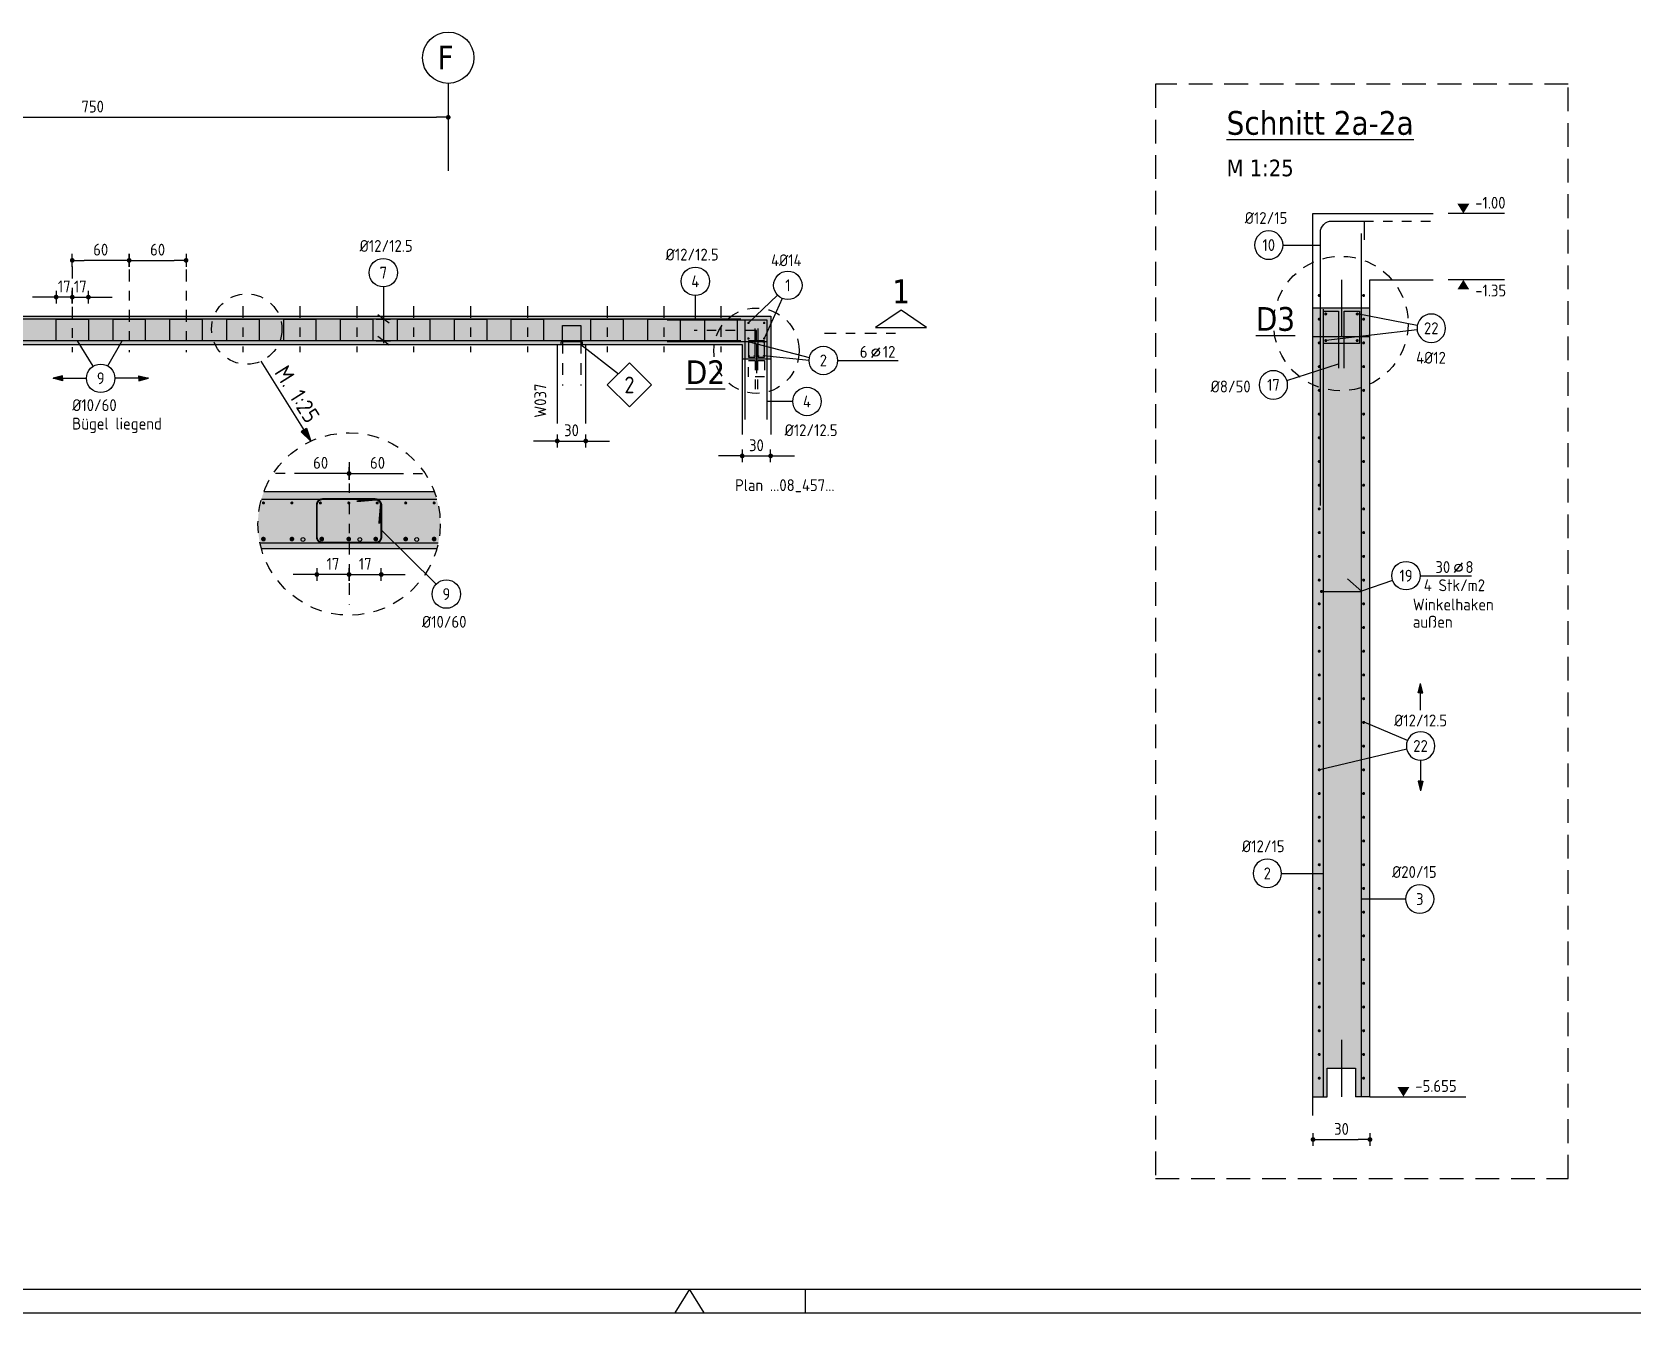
# Model space of a CAD drawing. Extents: x 112 to 428, y 0 to 92.
# Drawn here: x 134.78 to 151.65, y 0 to 13.5 of the extents above; entities that cross this region are included whole.
import ezdxf
from ezdxf.enums import TextEntityAlignment as Align

# ---------------------------------------------------------------- set-up
doc = ezdxf.new("R2010")
doc.units = 0
doc.header["$LTSCALE"] = 0.5
for name, pattern in [('AUSGEZOGEN', [1000.01, 1000, 0.01]), ('DASHDOT2', [0.5, 0.25, -0.125, 0, -0.125]), ('DIVIDE2', [0.625, 0.25, -0.125, 0, -0.125, 0, -0.125]), ('DOT', [0.175, 0.05, -0.125]), ('HIDDEN', [0.375, 0.25, -0.125]), ('HIDDEN2', [0.187, 0.125, -0.062]), ('STRICHLINIE', [0.75, 0.5, -0.25]), ('STRICHPUNKT', [1, 0.5, -0.25, 0, -0.25]), ('STRICHPUNKT2', [0.55, 0.25, -0.125, 0.05, -0.125]), ('VERDECKT', [0.375, 0.25, -0.125])]:
    doc.linetypes.add(name, pattern=pattern)
for name, color, linetype in [('ACHSEN', 150, 'Continuous'), ('AFB', 7, 'Continuous'), ('AFU', 7, 'Continuous'), ('BETON', 7, 'Continuous'), ('DETAIL', 7, 'Continuous'), ('grau_hell', 7, 'Continuous'), ('grau_mittel', 7, 'Continuous'), ('HBT', 7, 'Continuous'), ('HILFE', 7, 'Continuous'), ('koten', 7, 'Continuous'), ('MASSE', 7, 'Continuous'), ('RAHMEN', 7, 'Continuous'), ('RND', 7, 'Continuous'), ('SCHNITTE', 6, 'STRICHPUNKT'), ('SFP_Achsen', 7, 'Continuous'), ('TEXT', 7, 'Continuous')]:
    doc.layers.add(name, color=color, linetype=linetype)
doc.layers.add('NOPLOT', color=7, linetype='Continuous', plot=False)
doc.styles.add('helv', font='tahoma.ttf')
doc.styles.add('txt', font='isocp.shx')
doc.linetypes.add('AFU_50K', pattern='A,0.15,["/",Standard,S=0.2,R=0,X=-0.01,Y=-0.1],0.07,["/",Standard,S=0.2,R=0,X=-0.01,Y=-0.1],0.15', length=0.37)
doc.linetypes.add('AFU_50L', pattern='A,0.75,["/",Standard,S=0.2,R=0,X=-0.01,Y=-0.1],0.07,["/",Standard,S=0.2,R=0,X=-0.01,Y=-0.1],0.75', length=1.57)
doc.linetypes.add('AFU_50M', pattern='A,0.45,["/",Standard,S=0.2,R=0,X=-0.01,Y=-0.1],0.07,["/",Standard,S=0.2,R=0,X=-0.01,Y=-0.1],0.45', length=0.97)
doc.dimstyles.new('DOT_I', dxfattribs={"dimscale": 0.5, "dimtxt": 0.25, "dimasz": 0.25, "dimexe": 0.1, "dimexo": 0.3, "dimgap": 0.1, "dimtad": 1, "dimdec": 3, "dimzin": 3, "dimtxsty": 'txt', "dimblk": 'DOT', "dimblk1": 'DOT', "dimblk2": 'DOT', "dimsah": 1, "dimcen": 0.1, "dimse1": 1, "dimse2": 1, "dimazin": 0, "dimtfac": 1, "dimtdec": 4, "dimtix": 1, "dimtmove": 2, "dimatfit": 3, "dimfxl": 0, "dimtvp": 1, "dimtolj": 1, "dimtzin": 0, "dimarcsym": 0})

# ---------------------------------------------------------------- blocks, each defined once
blk = doc.blocks.new('DOT')
at = {"layer": 'MASSE', "color": 7, "linetype": 'Continuous'}
for p, q in [((0, 0), (-1, 0)), ((0, 0.54), (0, -0.54))]:
    blk.add_line(p, q, dxfattribs=at)
at = {"layer": 'MASSE', "color": 7, "linetype": 'Continuous', "const_width": 0.2}
blk.add_lwpolyline([(-0.1, 0, 1), (0.1, 0, 1)], format="xyb", close=True, dxfattribs=at)
blk = doc.blocks.new('*D11')
at = {"layer": 'DEFPOINTS', "color": 0, "linetype": 'AUSGEZOGEN', "transparency": 16777216}
for p in [(131.667, 12.603), (139.167, 12.603), (139.167, 12.603)]:
    blk.add_point(p, dxfattribs=at)
at = {"layer": 'MASSE', "color": 0, "linetype": 'AUSGEZOGEN', "lineweight": -2, "transparency": 16777216}
blk.add_line((131.792, 12.603), (139.042, 12.603), dxfattribs=at)
at = {"layer": 'MASSE', "color": 0, "linetype": 'AUSGEZOGEN', "lineweight": -2, "transparency": 16777216, "xscale": 0.125, "yscale": 0.125, "zscale": 0.125, "rotation": 180}
blk.add_blockref('DOT', (131.667, 12.603), dxfattribs=at)
at = {"layer": 'MASSE', "color": 0, "linetype": 'AUSGEZOGEN', "lineweight": -2, "transparency": 16777216, "xscale": 0.125, "yscale": 0.125, "zscale": 0.125}
blk.add_blockref('DOT', (139.167, 12.603), dxfattribs=at)
at = {"layer": 'MASSE', "color": 0, "linetype": 'AUSGEZOGEN', "transparency": 16777216, "insert": (135.417, 12.716), "char_height": 0.125, "attachment_point": 5, "style": 'txt'}
blk.add_mtext('\\A1;750', dxfattribs=at)
blk = doc.blocks.new('SCHN-1')
at = {"layer": 'SCHNITTE', "color": 5, "linetype": 'Continuous'}
blk.add_lwpolyline([(0.54, 0.125), (0, 0.485), (-0.54, 0.125)], close=True, dxfattribs=at)
at = {"layer": 'SCHNITTE', "color": 6, "linetype": 'Continuous', "style": 'helv'}
blk.add_attdef('SCHN-1', text='', height=0.5, dxfattribs=at).set_placement((0, 0.635), align=Align.CENTER)
blk = doc.blocks.new('*D42')
at = {"layer": 'DEFPOINTS', "color": 0, "linetype": 'AUSGEZOGEN', "transparency": 16777216}
for p in [(140.317, 9.191), (140.617, 9.191), (140.617, 9.191)]:
    blk.add_point(p, dxfattribs=at)
at = {"layer": 'MASSE', "color": 0, "linetype": 'AUSGEZOGEN', "lineweight": -2, "transparency": 16777216}
for p, q in [((140.192, 9.191), (140.067, 9.191)), ((140.317, 9.191), (140.617, 9.191)), ((140.742, 9.191), (140.867, 9.191))]:
    blk.add_line(p, q, dxfattribs=at)
at = {"layer": 'MASSE', "color": 0, "linetype": 'AUSGEZOGEN', "lineweight": -2, "transparency": 16777216, "xscale": 0.125, "yscale": 0.125, "zscale": 0.125}
blk.add_blockref('DOT', (140.317, 9.191), dxfattribs=at)
at = {"layer": 'MASSE', "color": 0, "linetype": 'AUSGEZOGEN', "lineweight": -2, "transparency": 16777216, "xscale": 0.125, "yscale": 0.125, "zscale": 0.125, "rotation": 180}
blk.add_blockref('DOT', (140.617, 9.191), dxfattribs=at)
at = {"layer": 'MASSE', "color": 0, "linetype": 'AUSGEZOGEN', "transparency": 16777216, "insert": (140.467, 9.304), "char_height": 0.125, "attachment_point": 5, "style": 'txt'}
blk.add_mtext('\\A1;30', dxfattribs=at)
blk = doc.blocks.new('*D43')
at = {"layer": 'DEFPOINTS', "color": 0, "linetype": 'AUSGEZOGEN', "transparency": 16777216}
for p in [(142.267, 9.034), (142.567, 9.034), (142.567, 9.034)]:
    blk.add_point(p, dxfattribs=at)
at = {"layer": 'MASSE', "color": 0, "linetype": 'AUSGEZOGEN', "lineweight": -2, "transparency": 16777216}
for p, q in [((142.142, 9.034), (142.017, 9.034)), ((142.267, 9.034), (142.567, 9.034)), ((142.692, 9.034), (142.817, 9.034))]:
    blk.add_line(p, q, dxfattribs=at)
at = {"layer": 'MASSE', "color": 0, "linetype": 'AUSGEZOGEN', "lineweight": -2, "transparency": 16777216, "xscale": 0.125, "yscale": 0.125, "zscale": 0.125}
blk.add_blockref('DOT', (142.267, 9.034), dxfattribs=at)
at = {"layer": 'MASSE', "color": 0, "linetype": 'AUSGEZOGEN', "lineweight": -2, "transparency": 16777216, "xscale": 0.125, "yscale": 0.125, "zscale": 0.125, "rotation": 180}
blk.add_blockref('DOT', (142.567, 9.034), dxfattribs=at)
at = {"layer": 'MASSE', "color": 0, "linetype": 'AUSGEZOGEN', "transparency": 16777216, "insert": (142.417, 9.146), "char_height": 0.125, "attachment_point": 5, "style": 'txt'}
blk.add_mtext('\\A1;30', dxfattribs=at)
blk = doc.blocks.new('*D47')
at = {"layer": 'DEFPOINTS', "color": 0, "linetype": 'AUSGEZOGEN', "transparency": 16777216}
for p in [(137.781, 7.784), (137.781, 7.784), (138.121, 7.784)]:
    blk.add_point(p, dxfattribs=at)
at = {"layer": 'MASSE', "color": 0, "linetype": 'AUSGEZOGEN', "lineweight": -2, "transparency": 16777216}
for p, q in [((137.656, 7.784), (137.531, 7.784)), ((138.121, 7.784), (137.781, 7.784)), ((138.246, 7.784), (138.371, 7.784))]:
    blk.add_line(p, q, dxfattribs=at)
at = {"layer": 'MASSE', "color": 0, "linetype": 'AUSGEZOGEN', "lineweight": -2, "transparency": 16777216, "xscale": 0.125, "yscale": 0.125, "zscale": 0.125}
blk.add_blockref('DOT', (137.781, 7.784), dxfattribs=at)
at = {"layer": 'MASSE', "color": 0, "linetype": 'AUSGEZOGEN', "lineweight": -2, "transparency": 16777216, "xscale": 0.125, "yscale": 0.125, "zscale": 0.125, "rotation": 180}
blk.add_blockref('DOT', (138.121, 7.784), dxfattribs=at)
at = {"layer": 'MASSE', "color": 0, "linetype": 'AUSGEZOGEN', "transparency": 16777216, "insert": (137.951, 7.896), "char_height": 0.125, "attachment_point": 5, "style": 'txt'}
blk.add_mtext('\\A1;17', dxfattribs=at)
blk = doc.blocks.new('*D48')
at = {"layer": 'DEFPOINTS', "color": 0, "linetype": 'AUSGEZOGEN', "transparency": 16777216}
for p in [(138.121, 7.784), (138.461, 7.784), (138.461, 7.784)]:
    blk.add_point(p, dxfattribs=at)
at = {"layer": 'MASSE', "color": 0, "linetype": 'AUSGEZOGEN', "lineweight": -2, "transparency": 16777216}
for p, q in [((137.996, 7.784), (137.871, 7.784)), ((138.121, 7.784), (138.461, 7.784)), ((138.586, 7.784), (138.711, 7.784))]:
    blk.add_line(p, q, dxfattribs=at)
at = {"layer": 'MASSE', "color": 0, "linetype": 'AUSGEZOGEN', "lineweight": -2, "transparency": 16777216, "xscale": 0.125, "yscale": 0.125, "zscale": 0.125}
blk.add_blockref('DOT', (138.121, 7.784), dxfattribs=at)
at = {"layer": 'MASSE', "color": 0, "linetype": 'AUSGEZOGEN', "lineweight": -2, "transparency": 16777216, "xscale": 0.125, "yscale": 0.125, "zscale": 0.125, "rotation": 180}
blk.add_blockref('DOT', (138.461, 7.784), dxfattribs=at)
at = {"layer": 'MASSE', "color": 0, "linetype": 'AUSGEZOGEN', "transparency": 16777216, "insert": (138.291, 7.896), "char_height": 0.125, "attachment_point": 5, "style": 'txt'}
blk.add_mtext('\\A1;17', dxfattribs=at)
blk = doc.blocks.new('RND_HIN')
at = {"layer": 'RND', "color": 7, "linetype": 'Continuous'}
blk.add_circle((0, 0), 0.3, dxfattribs=at)
at = {"layer": 'RND', "color": 7, "linetype": 'Continuous', "style": 'txt'}
blk.add_attdef('POSI', text='', height=0.25, dxfattribs=at).set_placement((0, 0), align=Align.MIDDLE)
blk = doc.blocks.new('Pfeillinie')
at = {"layer": 'TEXT', "linetype": 'Continuous'}
blk.add_hatch(color=7, dxfattribs=at).paths.add_polyline_path([(0, 0), (-0.8, 0.2), (-0.8, 0), (-0.8, -0.2)])
at = {"layer": 'TEXT', "color": 7, "linetype": 'Continuous'}
for p, q in [((-0.8, 0), (-0.8, 0.2)), ((-0.8, 0.2), (0, 0)), ((-0.8, 0), (-0.8, -0.2)), ((-0.8, -0.2), (0, 0))]:
    blk.add_line(p, q, dxfattribs=at)
blk = doc.blocks.new('*D54')
at = {"layer": 'DEFPOINTS', "color": 0, "linetype": 'AUSGEZOGEN', "transparency": 16777216}
for p in [(135.202, 11.095), (135.202, 11.095), (135.802, 11.095)]:
    blk.add_point(p, dxfattribs=at)
at = {"layer": 'MASSE', "color": 0, "linetype": 'AUSGEZOGEN', "lineweight": -2, "transparency": 16777216}
blk.add_line((135.677, 11.095), (135.327, 11.095), dxfattribs=at)
at = {"layer": 'MASSE', "color": 0, "linetype": 'AUSGEZOGEN', "lineweight": -2, "transparency": 16777216, "xscale": 0.125, "yscale": 0.125, "zscale": 0.125, "rotation": 180}
blk.add_blockref('DOT', (135.202, 11.095), dxfattribs=at)
at = {"layer": 'MASSE', "color": 0, "linetype": 'AUSGEZOGEN', "lineweight": -2, "transparency": 16777216, "xscale": 0.125, "yscale": 0.125, "zscale": 0.125}
blk.add_blockref('DOT', (135.802, 11.095), dxfattribs=at)
at = {"layer": 'MASSE', "color": 0, "linetype": 'AUSGEZOGEN', "transparency": 16777216, "insert": (135.502, 11.208), "char_height": 0.125, "attachment_point": 5, "style": 'txt'}
blk.add_mtext('\\A1;60', dxfattribs=at)
blk = doc.blocks.new('*D55')
at = {"layer": 'DEFPOINTS', "color": 0, "linetype": 'AUSGEZOGEN', "transparency": 16777216}
for p in [(135.802, 11.095), (136.402, 11.095), (136.402, 11.095)]:
    blk.add_point(p, dxfattribs=at)
at = {"layer": 'MASSE', "color": 0, "linetype": 'AUSGEZOGEN', "lineweight": -2, "transparency": 16777216}
blk.add_line((135.927, 11.095), (136.277, 11.095), dxfattribs=at)
at = {"layer": 'MASSE', "color": 0, "linetype": 'AUSGEZOGEN', "lineweight": -2, "transparency": 16777216, "xscale": 0.125, "yscale": 0.125, "zscale": 0.125, "rotation": 180}
blk.add_blockref('DOT', (135.802, 11.095), dxfattribs=at)
at = {"layer": 'MASSE', "color": 0, "linetype": 'AUSGEZOGEN', "lineweight": -2, "transparency": 16777216, "xscale": 0.125, "yscale": 0.125, "zscale": 0.125}
blk.add_blockref('DOT', (136.402, 11.095), dxfattribs=at)
at = {"layer": 'MASSE', "color": 0, "linetype": 'AUSGEZOGEN', "transparency": 16777216, "insert": (136.102, 11.208), "char_height": 0.125, "attachment_point": 5, "style": 'txt'}
blk.add_mtext('\\A1;60', dxfattribs=at)
blk = doc.blocks.new('*D56')
at = {"layer": 'DEFPOINTS', "color": 0, "linetype": 'AUSGEZOGEN', "transparency": 16777216}
for p in [(135.032, 10.708), (135.032, 10.708), (135.202, 10.708)]:
    blk.add_point(p, dxfattribs=at)
at = {"layer": 'MASSE', "color": 0, "linetype": 'AUSGEZOGEN', "lineweight": -2, "transparency": 16777216}
for p, q in [((134.907, 10.708), (134.782, 10.708)), ((135.202, 10.708), (135.032, 10.708)), ((135.327, 10.708), (135.452, 10.708))]:
    blk.add_line(p, q, dxfattribs=at)
at = {"layer": 'MASSE', "color": 0, "linetype": 'AUSGEZOGEN', "lineweight": -2, "transparency": 16777216, "xscale": 0.125, "yscale": 0.125, "zscale": 0.125}
blk.add_blockref('DOT', (135.032, 10.708), dxfattribs=at)
at = {"layer": 'MASSE', "color": 0, "linetype": 'AUSGEZOGEN', "lineweight": -2, "transparency": 16777216, "xscale": 0.125, "yscale": 0.125, "zscale": 0.125, "rotation": 180}
blk.add_blockref('DOT', (135.202, 10.708), dxfattribs=at)
at = {"layer": 'MASSE', "color": 0, "linetype": 'AUSGEZOGEN', "transparency": 16777216, "insert": (135.117, 10.82), "char_height": 0.125, "attachment_point": 5, "style": 'txt'}
blk.add_mtext('\\A1;17', dxfattribs=at)
blk = doc.blocks.new('*D57')
at = {"layer": 'DEFPOINTS', "color": 0, "linetype": 'AUSGEZOGEN', "transparency": 16777216}
for p in [(135.202, 10.708), (135.372, 10.708), (135.372, 10.708)]:
    blk.add_point(p, dxfattribs=at)
at = {"layer": 'MASSE', "color": 0, "linetype": 'AUSGEZOGEN', "lineweight": -2, "transparency": 16777216}
for p, q in [((135.077, 10.708), (134.952, 10.708)), ((135.202, 10.708), (135.372, 10.708)), ((135.497, 10.708), (135.622, 10.708))]:
    blk.add_line(p, q, dxfattribs=at)
at = {"layer": 'MASSE', "color": 0, "linetype": 'AUSGEZOGEN', "lineweight": -2, "transparency": 16777216, "xscale": 0.125, "yscale": 0.125, "zscale": 0.125}
blk.add_blockref('DOT', (135.202, 10.708), dxfattribs=at)
at = {"layer": 'MASSE', "color": 0, "linetype": 'AUSGEZOGEN', "lineweight": -2, "transparency": 16777216, "xscale": 0.125, "yscale": 0.125, "zscale": 0.125, "rotation": 180}
blk.add_blockref('DOT', (135.372, 10.708), dxfattribs=at)
at = {"layer": 'MASSE', "color": 0, "linetype": 'AUSGEZOGEN', "transparency": 16777216, "insert": (135.287, 10.82), "char_height": 0.125, "attachment_point": 5, "style": 'txt'}
blk.add_mtext('\\A1;17', dxfattribs=at)
blk = doc.blocks.new('lei_gre')
at = {"layer": 'RND', "color": 7, "linetype": 'Continuous'}
for p, q in [((-0.09, -0.12), (0.09, 0.12)), ((0, 0.15), (0, -0.15))]:
    blk.add_line(p, q, dxfattribs=at)
blk = doc.blocks.new('RND_LEI')
at = {"layer": 'RND', "color": 7, "linetype": 'Continuous'}
blk.add_line((1.022, 0.066), (1.19, 0.27), dxfattribs=at)
for centre, radius in [((0, 0), 0.3), ((1.106, 0.168), 0.075)]:
    blk.add_circle(centre, radius, dxfattribs=at)
at = {"layer": 'RND', "color": 7, "linetype": 'Continuous', "style": 'txt'}
blk.add_attdef('POSL', text='', height=0.25, dxfattribs=at).set_placement((0, 0), align=Align.MIDDLE)
blk.add_attdef('ANZ', text='', height=0.25, dxfattribs=at).set_placement((0.931, 0.057), align=Align.RIGHT)
for tag, p in [('DUM', (1.253, 0.057)), ('ABSTD', (1.674, 0.057)), ('POSTXT', (0.374, -0.327))]:
    blk.add_attdef(tag, p, '', height=0.25, dxfattribs=at)
blk = doc.blocks.new('OKRD_U')
at = {"color": 0, "linetype": 'ByBlock'}
blk.add_solid([(-0.125, -0.202), (0.125, -0.202), (0, 0)], dxfattribs=at)
at = {"color": 0, "linetype": 'ByBlock', "style": 'txt'}
blk.add_attdef('OKRD', (0.25, -0.35), '', height=0.25, dxfattribs=at)
blk = doc.blocks.new('OKRD_O')
at = {"color": 0, "linetype": 'ByBlock'}
blk.add_solid([(-0.125, 0.202), (0.125, 0.202), (0, 0)], dxfattribs=at)
at = {"color": 0, "linetype": 'ByBlock', "style": 'txt'}
blk.add_attdef('OKRD', (0.25, 0.1), '', height=0.25, dxfattribs=at)
blk = doc.blocks.new('*D66')
at = {"layer": 'DEFPOINTS', "color": 0, "linetype": 'AUSGEZOGEN', "transparency": 16777216}
for p in [(148.287, 1.828), (148.887, 1.828), (148.887, 1.828)]:
    blk.add_point(p, dxfattribs=at)
at = {"layer": 'MASSE', "color": 0, "linetype": 'AUSGEZOGEN', "lineweight": -2, "transparency": 16777216}
blk.add_line((148.412, 1.828), (148.762, 1.828), dxfattribs=at)
at = {"layer": 'MASSE', "color": 0, "linetype": 'AUSGEZOGEN', "lineweight": -2, "transparency": 16777216, "xscale": 0.125, "yscale": 0.125, "zscale": 0.125, "rotation": 180}
blk.add_blockref('DOT', (148.287, 1.828), dxfattribs=at)
at = {"layer": 'MASSE', "color": 0, "linetype": 'AUSGEZOGEN', "lineweight": -2, "transparency": 16777216, "xscale": 0.125, "yscale": 0.125, "zscale": 0.125}
blk.add_blockref('DOT', (148.887, 1.828), dxfattribs=at)
at = {"layer": 'MASSE', "color": 0, "linetype": 'AUSGEZOGEN', "transparency": 16777216, "insert": (148.587, 1.94), "char_height": 0.125, "attachment_point": 5, "style": 'txt'}
blk.add_mtext('\\A1;30', dxfattribs=at)
blk = doc.blocks.new('A1-35-0')
at = {"layer": 'RAHMEN', "color": 5}
blk.add_line((2, 0.5), (118.4, 0.5), dxfattribs=at)
at = {"layer": 'RAHMEN', "color": 7, "linetype": 'Continuous'}
for p, q in [((59.45, 0.5), (59.14, 0)), ((59.76, 0), (59.45, 0.5))]:
    blk.add_line(p, q, dxfattribs=at)
at = {"layer": 'RAHMEN', "color": 7}
blk.add_line((61.9, 0), (61.9, 0.5), dxfattribs=at)
at = {"layer": 'RAHMEN'}
blk.add_line((0, 0), (118.9, 0), dxfattribs=at)

msp = doc.modelspace()

# ---------------------------------------------------------------- hatches: boundary and pattern name
at = {"layer": 'grau_hell'}
for points in [[(133.4773, 10.5069), (133.4773, 10.2069), (140.3173, 10.2069), (140.6173, 10.2069), (142.2673, 10.2069), (142.2673, 10.0569), (142.5673, 10.0569), (142.5673, 10.5069)], [(137.2229, 8.6587, 0.0912429), (137.1599, 8.3165, 0.067966), (137.1951, 8.0587), (139.0475, 8.0587, 0.067966), (139.0827, 8.3165, 0.0912429), (139.0197, 8.6587)]]:
    msp.add_hatch(color=9, dxfattribs=at).paths.add_polyline_path(points)
h = msp.add_hatch(color=9, dxfattribs=at)
h.paths.add_polyline_path([(148.8865, 10.29), (148.8865, 10.59), (148.5865, 10.59), (148.5865, 10.29)])
h.paths.add_polyline_path([(148.2865, 10.29), (148.5865, 10.29), (148.5865, 10.59), (148.2865, 10.59)])
at = {"layer": 'grau_mittel'}
msp.add_hatch(color=61, dxfattribs=at).paths.add_polyline_path([(148.2865, 2.28), (148.4365, 2.28), (148.4365, 2.58), (148.7365, 2.58), (148.7365, 2.28), (148.8865, 2.28), (148.8865, 10.29), (148.2865, 10.29)])

# ---------------------------------------------------------------- linework, layer by layer
at = {"layer": 'ACHSEN', "color": 140, "linetype": 'AUSGEZOGEN'}
msp.add_line((139.1673, 12.9611), (139.1673, 12.0373), dxfattribs=at)
at = {"layer": 'AFB', "color": 1, "linetype": 'AUSGEZOGEN'}
msp.add_line((148.5865, 10.89), (148.5865, 10.29), dxfattribs=at)
at = {"layer": 'AFU', "color": 8, "linetype": 'AFU_50M'}
for p, q in [((148.8865, 10.59), (148.2865, 10.59)), ((142.2673, 10.0569), (142.5673, 10.0569))]:
    msp.add_line(p, q, dxfattribs=at)
at = {"layer": 'AFU', "color": 8, "linetype": 'AFU_50K'}
msp.add_line((140.3173, 10.2069), (140.6173, 10.2069), dxfattribs=at)
at = {"layer": 'AFU', "color": 1, "linetype": 'AUSGEZOGEN'}
for p, q in [((142.4173, 10.2069), (142.4173, 9.9069)), ((148.5865, 2.88), (148.5865, 2.28))]:
    msp.add_line(p, q, dxfattribs=at)
at = {"layer": 'AFU', "color": 8, "linetype": 'AFU_50L'}
msp.add_line((148.8865, 10.29), (148.2865, 10.29), dxfattribs=at)
at = {"layer": 'AFU', "color": 8, "linetype": 'AUSGEZOGEN'}
for p, q in [((148.4365, 2.58), (148.7365, 2.58)), ((148.4365, 2.28), (148.4365, 2.58)), ((148.7365, 2.58), (148.7365, 2.28)), ((148.2865, 2.28), (148.4365, 2.28)), ((148.8865, 2.28), (148.7365, 2.28))]:
    msp.add_line(p, q, dxfattribs=at)
at = {"layer": 'BETON', "color": 6, "linetype": 'AUSGEZOGEN'}
for p, q in [((148.2865, 11.59), (149.5536, 11.59)), ((148.2865, 2.08), (148.2865, 11.59)), ((148.8865, 10.89), (149.5536, 10.89)), ((148.8865, 2.28), (148.8865, 10.89)), ((148.8865, 2.28), (149.8991, 2.28))]:
    msp.add_line(p, q, dxfattribs=at)
at = {"layer": 'BETON', "color": 6, "linetype": 'AUSGEZOGEN', "lineweight": -2}
for p, q in [((124.3873, 10.5069), (142.5673, 10.5069)), ((142.5673, 10.5069), (142.5673, 9.2584)), ((131.7923, 10.2069), (140.3173, 10.2069)), ((140.3173, 10.2069), (140.3173, 9.3752)), ((140.6173, 10.2069), (142.2673, 10.2069)), ((140.6173, 9.3752), (140.6173, 10.2069)), ((142.2673, 10.2069), (142.2673, 9.2584))]:
    msp.add_line(p, q, dxfattribs=at)
for points in [[(137.2229, 8.6587), (139.0197, 8.6587)], [(137.1951, 8.0587), (139.0475, 8.0587)]]:
    msp.add_lwpolyline(points, dxfattribs=at)
at = {"layer": 'DETAIL', "color": 102, "linetype": 'STRICHLINIE'}
msp.add_lwpolyline([(146.6253, 12.9529), (146.6253, 1.4166), (150.9762, 1.4166), (150.9762, 12.9529)], close=True, dxfattribs=at)
at = {"layer": 'DETAIL', "color": 102, "linetype": 'VERDECKT'}
for centre, radius in [((148.5802, 10.4294), 0.7094), ((137.0424, 10.3711), 0.3711), ((142.4173, 10.143), 0.45), ((138.1213, 8.3165), 0.9614)]:
    msp.add_circle(centre, radius, dxfattribs=at)
at = {"layer": 'HBT', "color": 102, "linetype": 'AUSGEZOGEN'}
for p, q in [((140.3578, 10.2069), (140.3578, 10.2369)), ((140.5798, 10.2369), (140.3578, 10.2369)), ((140.5648, 10.2069), (140.9611, 9.8997)), ((140.5798, 10.2369), (140.5798, 10.2069))]:
    msp.add_line(p, q, dxfattribs=at)
at = {"layer": 'HBT', "color": 1, "linetype": 'Continuous'}
msp.add_lwpolyline([(140.8445, 9.783), (141.0778, 10.0163), (141.3111, 9.783), (141.0778, 9.5497)], close=True, dxfattribs=at)
at = {"layer": 'HILFE', "color": 102, "linetype": 'AUSGEZOGEN'}
for p, q in [((150.3061, 11.59), (149.7132, 11.59)), ((150.3061, 10.89), (149.7132, 10.89))]:
    msp.add_line(p, q, dxfattribs=at)
at = {"layer": 'MASSE', "color": 7, "linetype": 'DOT'}
for p, q in [((137.6463, 8.8485), (137.3205, 8.8485)), ((138.5963, 8.8485), (138.9221, 8.8485))]:
    msp.add_line(p, q, dxfattribs=at)
at = {"layer": 'MASSE', "color": 7, "linetype": 'AUSGEZOGEN'}
for p, q in [((137.9963, 8.8485), (137.6463, 8.8485)), ((138.2463, 8.8485), (138.5963, 8.8485))]:
    msp.add_line(p, q, dxfattribs=at)
at = {"layer": 'NOPLOT', "color": 191, "linetype": 'DIVIDE2'}
for p, q in [((142.4173, 10.3569), (141.7589, 10.3569)), ((142.4173, 10.2538), (142.4173, 10.3569))]:
    msp.add_line(p, q, dxfattribs=at)
at = {"layer": 'RND', "color": 7, "linetype": 'DOT'}
msp.add_line((148.8249, 11.51), (149.5536, 11.51), dxfattribs=at)
at = {"layer": 'RND', "color": 102, "linetype": 'AUSGEZOGEN'}
for p, q in [((147.9702, 11.2564), (148.3649, 11.2564)), ((138.483, 10.8155), (138.483, 10.2219)), ((141.7724, 10.7245), (141.7724, 10.4669)), ((142.6398, 10.7283), (142.3326, 10.4355)), ((142.6872, 10.6948), (142.4985, 10.2715)), ((149.3863, 10.4078), (148.7531, 10.5299)), ((149.3846, 10.3621), (148.4209, 10.2496)), ((135.4228, 9.9792), (135.2564, 10.2469)), ((135.5765, 9.9821), (135.7279, 10.2469)), ((142.9758, 10.0677), (142.3446, 10.2317)), ((142.9731, 10.0406), (142.49, 10.0877)), ((148.0121, 9.8283), (148.5565, 10.0041)), ((142.7999, 9.608), (142.5273, 9.608)), ((139.0404, 7.6828), (138.4613, 8.2531)), ((149.1261, 7.7224), (148.7979, 7.609)), ((149.4209, 6.3539), (149.4209, 6.636)), ((149.2826, 6.0348), (148.8253, 6.2267)), ((149.2749, 5.9424), (148.3574, 5.7267)), ((149.4209, 5.8267), (149.4209, 5.5045)), ((147.9547, 4.6338), (148.3965, 4.6338)), ((149.2627, 4.363), (148.7965, 4.363))]:
    msp.add_line(p, q, dxfattribs=at)
at = {"layer": 'RND', "color": 171, "linetype": 'DASHDOT2'}
for p, q in [((135.2023, 11.0295), (135.2023, 10.1291)), ((135.8023, 10.9988), (135.8023, 10.1291)), ((136.4023, 10.9988), (136.4023, 10.1291)), ((137.0023, 10.6131), (137.0023, 10.1291)), ((137.6023, 10.6131), (137.6023, 10.1291)), ((138.2023, 10.6131), (138.2023, 10.1291)), ((138.8023, 10.6131), (138.8023, 10.1291)), ((139.4023, 10.6131), (139.4023, 10.1291)), ((140.0023, 10.6131), (140.0023, 10.1291)), ((140.8423, 10.6131), (140.8423, 10.1291)), ((141.4423, 10.6131), (141.4423, 10.1291)), ((142.0423, 10.6131), (142.0423, 10.1291)), ((138.1213, 8.9688), (138.1213, 7.464))]:
    msp.add_line(p, q, dxfattribs=at)
at = {"layer": 'RND', "color": 7, "linetype": 'AUSGEZOGEN'}
for p, q in [((137.1908, 10.0309), (137.7186, 9.1895)), ((143.2731, 10.0398), (143.9131, 10.0398)), ((149.4179, 7.7714), (149.9579, 7.7714))]:
    msp.add_line(p, q, dxfattribs=at)
at = {"layer": 'RND', "color": 1, "linetype": 'AUSGEZOGEN'}
msp.add_lwpolyline([(148.3649, 8.51), (148.3649, 11.39, -0.4142136), (148.4849, 11.51), (148.8249, 11.51), (148.8249, 11.31)], format="xyb", dxfattribs=at)
for points in [[(148.7965, 2.28), (148.7965, 11.38)], [(142.2539, 10.4769), (133.5039, 10.4769)], [(141.4773, 10.4669), (142.5273, 10.4669), (142.5273, 10.2369), (141.4773, 10.2369)], [(142.2973, 9.4169), (142.2973, 10.4669), (142.5273, 10.4669), (142.5273, 9.4169)], [(148.3965, 2.28), (148.3965, 10.58)], [(140.3728, 10.2369), (140.3728, 10.4069), (140.5648, 10.4069), (140.5648, 10.2369)], [(142.2539, 10.2469), (133.5039, 10.2469)], [(137.1964, 8.5787), (139.0462, 8.5787)], [(137.1805, 8.1187), (139.0621, 8.1187)], [(148.3761, 7.6055), (148.8009, 7.6055), (148.6515, 7.7384)]]:
    msp.add_lwpolyline(points, dxfattribs=at)
at = {"layer": 'RND', "color": 7, "linetype": 'AUSGEZOGEN'}
for points, const_width in [([(148.3446, 10.7251, 1), (148.3606, 10.7251, 1)], 0.016), ([(148.8285, 10.7251, -1), (148.8125, 10.7251, -1)], 0.016), ([(148.3446, 10.4751, 1), (148.3606, 10.4751, 1)], 0.016), ([(148.4289, 10.5299, -1), (148.4129, 10.5299, -1)], 0.016), ([(148.7611, 10.5299, -1), (148.7451, 10.5299, -1)], 0.016), ([(148.8285, 10.4751, -1), (148.8125, 10.4751, -1)], 0.016), ([(142.3389, 10.4355, -1), (142.3264, 10.4355, -1)], 0.0125), ([(142.5047, 10.4355, -1), (142.4922, 10.4355, -1)], 0.0125), ([(142.3389, 10.2715, -1), (142.3264, 10.2715, -1)], 0.0125), ([(142.3416, 10.2317, 1), (142.3476, 10.2317, 1)], 0.006), ([(142.493, 10.2317, -1), (142.487, 10.2317, -1)], 0.006), ([(142.5047, 10.2715, -1), (142.4922, 10.2715, -1)], 0.0125), ([(148.3446, 10.2251, 1), (148.3606, 10.2251, 1)], 0.016), ([(148.4289, 10.2496, -1), (148.4129, 10.2496, -1)], 0.016), ([(148.7611, 10.2496, -1), (148.7451, 10.2496, -1)], 0.016), ([(148.8285, 10.2251, -1), (148.8125, 10.2251, -1)], 0.016), ([(142.3416, 10.0877, 1), (142.3476, 10.0877, 1)], 0.006), ([(142.3884, 10.0877, 1), (142.3944, 10.0877, 1)], 0.006), ([(142.4462, 10.0877, -1), (142.4402, 10.0877, -1)], 0.006), ([(142.493, 10.0877, -1), (142.487, 10.0877, -1)], 0.006), ([(148.3446, 9.9751, 1), (148.3606, 9.9751, 1)], 0.016), ([(148.8285, 9.9751, -1), (148.8125, 9.9751, -1)], 0.016), ([(148.3446, 9.7251, 1), (148.3606, 9.7251, 1)], 0.016), ([(148.8285, 9.7251, -1), (148.8125, 9.7251, -1)], 0.016), ([(148.3446, 9.4751, 1), (148.3606, 9.4751, 1)], 0.016), ([(148.8285, 9.4751, -1), (148.8125, 9.4751, -1)], 0.016), ([(148.3446, 9.2251, 1), (148.3606, 9.2251, 1)], 0.016), ([(148.8285, 9.2251, -1), (148.8125, 9.2251, -1)], 0.016), ([(148.3446, 8.9751, 1), (148.3606, 8.9751, 1)], 0.016), ([(148.8285, 8.9751, -1), (148.8125, 8.9751, -1)], 0.016), ([(148.3446, 8.7251, 1), (148.3606, 8.7251, 1)], 0.016), ([(148.8285, 8.7251, -1), (148.8125, 8.7251, -1)], 0.016), ([(137.2101, 8.5379, 1), (137.2261, 8.5379, 1)], 0.016), ([(137.5101, 8.5379, 1), (137.5261, 8.5379, 1)], 0.016), ([(137.8101, 8.5379, 1), (137.8261, 8.5379, 1)], 0.016), ([(138.1101, 8.5379, 1), (138.1261, 8.5379, 1)], 0.016), ([(138.4101, 8.5379, 1), (138.4261, 8.5379, 1)], 0.016), ([(138.7101, 8.5379, 1), (138.7261, 8.5379, 1)], 0.016), ([(139.0101, 8.5379, 1), (139.0261, 8.5379, 1)], 0.016), ([(148.3446, 8.4751, 1), (148.3606, 8.4751, 1)], 0.016), ([(148.8285, 8.4751, -1), (148.8125, 8.4751, -1)], 0.016), ([(137.2056, 8.1572, 1), (137.2306, 8.1572, 1)], 0.025), ([(137.5056, 8.1572, 1), (137.5306, 8.1572, 1)], 0.025), ([(137.8209, 8.1572, 1), (137.8459, 8.1572, 1)], 0.025), ([(138.1056, 8.1572, 1), (138.1306, 8.1572, 1)], 0.025), ([(138.3902, 8.1572, 1), (138.4152, 8.1572, 1)], 0.025), ([(138.7056, 8.1572, 1), (138.7306, 8.1572, 1)], 0.025), ([(139.0056, 8.1572, 1), (139.0306, 8.1572, 1)], 0.025), ([(148.3446, 8.2251, 1), (148.3606, 8.2251, 1)], 0.016), ([(148.8285, 8.2251, -1), (148.8125, 8.2251, -1)], 0.016), ([(148.3446, 7.9751, 1), (148.3606, 7.9751, 1)], 0.016), ([(148.8285, 7.9751, -1), (148.8125, 7.9751, -1)], 0.016), ([(148.3446, 7.7251, 1), (148.3606, 7.7251, 1)], 0.016), ([(148.3841, 7.6055, -1), (148.3681, 7.6055, -1)], 0.016), ([(148.8285, 7.7251, -1), (148.8125, 7.7251, -1)], 0.016), ([(148.3446, 7.4751, 1), (148.3606, 7.4751, 1)], 0.016), ([(148.8285, 7.4751, -1), (148.8125, 7.4751, -1)], 0.016), ([(148.3446, 7.2251, 1), (148.3606, 7.2251, 1)], 0.016), ([(148.8285, 7.2251, -1), (148.8125, 7.2251, -1)], 0.016), ([(148.3446, 6.9751, 1), (148.3606, 6.9751, 1)], 0.016), ([(148.8285, 6.9751, -1), (148.8125, 6.9751, -1)], 0.016), ([(148.3446, 6.7251, 1), (148.3606, 6.7251, 1)], 0.016), ([(148.8285, 6.7251, -1), (148.8125, 6.7251, -1)], 0.016), ([(148.3446, 6.4751, 1), (148.3606, 6.4751, 1)], 0.016), ([(148.8285, 6.4751, -1), (148.8125, 6.4751, -1)], 0.016), ([(148.3446, 6.2251, 1), (148.3606, 6.2251, 1)], 0.016), ([(148.8285, 6.2251, -1), (148.8125, 6.2251, -1)], 0.016), ([(148.3446, 5.9751, 1), (148.3606, 5.9751, 1)], 0.016), ([(148.8285, 5.9751, -1), (148.8125, 5.9751, -1)], 0.016), ([(148.3446, 5.7251, 1), (148.3606, 5.7251, 1)], 0.016), ([(148.8285, 5.7251, -1), (148.8125, 5.7251, -1)], 0.016), ([(148.3446, 5.4751, 1), (148.3606, 5.4751, 1)], 0.016), ([(148.8285, 5.4751, -1), (148.8125, 5.4751, -1)], 0.016), ([(148.3446, 5.2251, 1), (148.3606, 5.2251, 1)], 0.016), ([(148.8285, 5.2251, -1), (148.8125, 5.2251, -1)], 0.016), ([(148.3446, 4.9751, 1), (148.3606, 4.9751, 1)], 0.016), ([(148.8285, 4.9751, -1), (148.8125, 4.9751, -1)], 0.016), ([(148.3446, 4.7251, 1), (148.3606, 4.7251, 1)], 0.016), ([(148.8285, 4.7251, -1), (148.8125, 4.7251, -1)], 0.016), ([(148.3446, 4.4751, 1), (148.3606, 4.4751, 1)], 0.016), ([(148.8285, 4.4751, -1), (148.8125, 4.4751, -1)], 0.016), ([(148.3446, 4.2251, 1), (148.3606, 4.2251, 1)], 0.016), ([(148.8285, 4.2251, -1), (148.8125, 4.2251, -1)], 0.016), ([(148.3446, 3.9751, 1), (148.3606, 3.9751, 1)], 0.016), ([(148.8285, 3.9751, -1), (148.8125, 3.9751, -1)], 0.016), ([(148.3446, 3.7251, 1), (148.3606, 3.7251, 1)], 0.016), ([(148.8285, 3.7251, -1), (148.8125, 3.7251, -1)], 0.016), ([(148.3446, 3.4751, 1), (148.3606, 3.4751, 1)], 0.016), ([(148.8285, 3.4751, -1), (148.8125, 3.4751, -1)], 0.016), ([(148.3446, 3.2251, 1), (148.3606, 3.2251, 1)], 0.016), ([(148.8285, 3.2251, -1), (148.8125, 3.2251, -1)], 0.016), ([(148.3446, 2.9751, 1), (148.3606, 2.9751, 1)], 0.016), ([(148.8285, 2.9751, -1), (148.8125, 2.9751, -1)], 0.016), ([(148.3446, 2.7251, 1), (148.3606, 2.7251, 1)], 0.016), ([(148.8285, 2.7251, -1), (148.8125, 2.7251, -1)], 0.016), ([(148.3446, 2.4751, 1), (148.3606, 2.4751, 1)], 0.016), ([(148.8285, 2.4751, -1), (148.8125, 2.4751, -1)], 0.016)]:
    msp.add_lwpolyline(points, format="xyb", close=True, dxfattribs=dict(at, const_width=const_width))
at = {"layer": 'RND', "color": 102, "linetype": 'AUSGEZOGEN'}
for points in [[(135.0323, 10.4769), (135.3723, 10.4769), (135.3723, 10.2469), (135.0323, 10.2469)], [(135.6323, 10.4769), (135.9723, 10.4769), (135.9723, 10.2469), (135.6323, 10.2469)], [(136.2323, 10.4769), (136.5723, 10.4769), (136.5723, 10.2469), (136.2323, 10.2469)], [(136.8323, 10.4769), (137.1723, 10.4769), (137.1723, 10.2469), (136.8323, 10.2469)], [(137.4323, 10.4769), (137.7723, 10.4769), (137.7723, 10.2469), (137.4323, 10.2469)], [(138.0323, 10.4769), (138.3723, 10.4769), (138.3723, 10.2469), (138.0323, 10.2469)], [(138.6323, 10.4769), (138.9723, 10.4769), (138.9723, 10.2469), (138.6323, 10.2469)], [(139.2323, 10.4769), (139.5723, 10.4769), (139.5723, 10.2469), (139.2323, 10.2469)], [(139.8323, 10.4769), (140.1723, 10.4769), (140.1723, 10.2469), (139.8323, 10.2469)], [(140.6723, 10.4769), (141.0123, 10.4769), (141.0123, 10.2469), (140.6723, 10.2469)], [(141.2723, 10.4769), (141.6123, 10.4769), (141.6123, 10.2469), (141.2723, 10.2469)], [(141.8723, 10.4769), (142.2123, 10.4769), (142.2123, 10.2469), (141.8723, 10.2469)]]:
    msp.add_lwpolyline(points, close=True, dxfattribs=at)
at = {"layer": 'RND', "color": 7, "linetype": 'AUSGEZOGEN'}
for points in [[(148.6165, 9.9598), (148.6165, 10.5598), (148.7765, 10.5598), (148.7765, 10.2198), (148.3965, 10.2198), (148.3965, 10.5598), (148.5565, 10.5598), (148.5565, 9.9598)], [(142.4323, 10.3756), (142.4323, 10.0756), (142.5023, 10.0756), (142.5023, 10.2456), (142.3323, 10.2456), (142.3323, 10.0756), (142.4023, 10.0756), (142.4023, 10.3756)]]:
    msp.add_lwpolyline(points, dxfattribs=at)
at = {"layer": 'RND', "color": 1, "linetype": 'HIDDEN'}
for points in [[(140.3728, 10.2369), (140.3728, 9.7769)], [(140.5648, 10.2369), (140.5648, 9.7769)]]:
    msp.add_lwpolyline(points, dxfattribs=at)
at = {"layer": 'RND', "color": 7, "linetype": 'HIDDEN2'}
msp.add_lwpolyline([(142.4323, 9.7388), (142.4323, 10.0388), (142.5023, 10.0388), (142.5023, 9.8688), (142.3323, 9.8688), (142.3323, 10.0388), (142.4023, 10.0388), (142.4023, 9.7388)], dxfattribs=at)
at = {"layer": 'RND', "color": 102, "linetype": 'AUSGEZOGEN'}
for points in [[(134.9998, 9.8518), (135.352, 9.8518)], [(136.0043, 9.8518), (135.652, 9.8518)]]:
    msp.add_lwpolyline(points, dxfattribs=at)
at = {"layer": 'RND', "color": 1, "linetype": 'AUSGEZOGEN', "const_width": 0.02}
msp.add_lwpolyline([(138.4387, 8.3197), (138.4556, 8.5135, 0.4400113), (138.3958, 8.5787), (137.8413, 8.5787, 0.4142136), (137.7813, 8.5187), (137.7813, 8.1787, 0.4142136), (137.8413, 8.1187), (138.4013, 8.1187, 0.4142136), (138.4613, 8.1787), (138.4613, 8.5133, 0.4400108), (138.3961, 8.573), (138.2023, 8.5561)], format="xyb", dxfattribs=at)
at = {"layer": 'RND', "color": 7, "linetype": 'AUSGEZOGEN'}
for centre in [(137.6347, 8.1527), (138.2347, 8.1527), (138.8347, 8.1527)]:
    msp.add_circle(centre, 0.02, dxfattribs=at)
at = {"layer": 'SCHNITTE', "color": 5, "linetype": 'STRICHPUNKT2'}
msp.add_line((143.134, 10.326), (143.9422, 10.326), dxfattribs=at)
at = {"layer": 'SFP_Achsen', "color": 7, "linetype": 'AUSGEZOGEN'}
msp.add_circle((139.1673, 13.2315), 0.2705, dxfattribs=at)

# ---------------------------------------------------------------- block references
at = {"layer": 'koten', "color": 7, "linetype": 'AUSGEZOGEN', "xscale": 0.5, "yscale": 0.5, "zscale": 0.5}
for name, p, values in [('OKRD_O', (149.8723, 11.59), {'OKRD': '-1.00'}), ('OKRD_U', (149.8723, 10.89), {'OKRD': '-1.35'}), ('OKRD_O', (149.2403, 2.28), {'OKRD': '-5.655'})]:
    msp.add_blockref(name, p, dxfattribs=at).add_auto_attribs(values)
at = {"layer": 'MASSE', "color": 7, "linetype": 'AUSGEZOGEN', "xscale": 0.125, "yscale": 0.125, "zscale": 0.125}
msp.add_blockref('DOT', (138.1213, 8.8485), dxfattribs=at)
at = {"layer": 'MASSE', "color": 7, "linetype": 'AUSGEZOGEN', "xscale": 0.125, "yscale": 0.125, "zscale": 0.125, "rotation": 180}
msp.add_blockref('DOT', (138.1213, 8.8485), dxfattribs=at)
at = {"layer": 'RAHMEN', "color": 5, "linetype": 'AUSGEZOGEN', "xscale": 0.5, "yscale": 0.5, "zscale": 0.5}
msp.add_blockref('A1-35-0', (111.9851, 0), dxfattribs=at)
at = {"layer": 'RND', "color": 7, "linetype": 'AUSGEZOGEN'}
ref = msp.add_blockref('RND_HIN', (147.8202, 11.2564), dxfattribs=dict(at, xscale=-0.5, yscale=0.5, zscale=0.5))
ref.add_attrib('POSI', '10', dxfattribs={"color": 7, "linetype": 'Continuous', "height": 0.125, "style": 'txt'}).set_placement((147.8202, 11.2564), align=Align.MIDDLE)
at = {"layer": 'RND', "color": 7, "linetype": 'AUSGEZOGEN', "xscale": 0.5, "yscale": 0.5, "zscale": 0.5}
for name, p, values in [('RND_HIN', (138.483, 10.9655), {'POSI': '7'}), ('RND_HIN', (141.7724, 10.8745), {'POSI': '4'}), ('RND_HIN', (142.7483, 10.8318), {'POSI': '1'}), ('RND_LEI', (143.1231, 10.0398), {'POSL': '2', 'DUM': '12', 'ANZ': '6'}), ('RND_HIN', (135.502, 9.8518), {'POSI': '9'}), ('RND_HIN', (142.9499, 9.608), {'POSI': '4'}), ('RND_LEI', (149.2679, 7.7714), {'POSL': '19', 'DUM': '8', 'ANZ': '30', 'POSTXT': '4 Stk/m2'}), ('RND_HIN', (139.1473, 7.5776), {'POSI': '9'})]:
    msp.add_blockref(name, p, dxfattribs=at).add_auto_attribs(values)
at = {"layer": 'RND', "color": 7, "linetype": 'AUSGEZOGEN'}
for name, p, xscale, yscale, zscale, rotation in [('lei_gre', (138.483, 10.4769), 0.5, 0.5, 0.5, 90), ('lei_gre', (138.483, 10.2469), 0.5, 0.5, 0.5, 90), ('Pfeillinie', (137.7186, 9.1895), 0.175, 0.175, 0.175, 302.0978651208079)]:
    msp.add_blockref(name, p, dxfattribs=dict(at, xscale=xscale, yscale=yscale, zscale=zscale, rotation=rotation))
ref = msp.add_blockref('RND_HIN', (149.5336, 10.3795), dxfattribs=dict(at, xscale=-0.5, yscale=0.5, zscale=0.5))
ref.add_attrib('POSI', '22', dxfattribs={"color": 7, "linetype": 'Continuous', "height": 0.125, "style": 'txt'}).set_placement((149.5336, 10.3795), align=Align.MIDDLE)
at = {"layer": 'RND', "color": 102, "linetype": 'AUSGEZOGEN', "yscale": 0.125, "zscale": 0.125}
for p, xscale, rotation in [((134.9998, 9.8518), 0.125, 180), ((136.0043, 9.8518), -0.125, 180), ((149.4209, 6.636), 0.125, 90.00000000000001), ((149.4209, 5.5045), -0.125, 90)]:
    msp.add_blockref('Pfeillinie', p, dxfattribs=dict(at, xscale=xscale, rotation=rotation))
at = {"layer": 'RND', "color": 7, "linetype": 'AUSGEZOGEN'}
ref = msp.add_blockref('RND_HIN', (147.8693, 9.7822), dxfattribs=dict(at, xscale=-0.5, yscale=0.5, zscale=0.5))
ref.add_attrib('POSI', '17', dxfattribs={"color": 7, "linetype": 'Continuous', "height": 0.125, "style": 'txt'}).set_placement((147.8693, 9.7822), align=Align.MIDDLE)
ref = msp.add_blockref('RND_HIN', (149.4209, 5.9767), dxfattribs=dict(at, xscale=-0.5, yscale=0.5, zscale=0.5))
ref.add_attrib('POSI', '22', dxfattribs={"color": 7, "linetype": 'Continuous', "height": 0.125, "style": 'txt'}).set_placement((149.4209, 5.9767), align=Align.MIDDLE)
ref = msp.add_blockref('RND_HIN', (147.8047, 4.6338), dxfattribs=dict(at, xscale=-0.5, yscale=0.5, zscale=0.5))
ref.add_attrib('POSI', '2', dxfattribs={"color": 7, "linetype": 'Continuous', "height": 0.125, "style": 'txt'}).set_placement((147.8047, 4.6338), align=Align.MIDDLE)
ref = msp.add_blockref('RND_HIN', (149.4127, 4.363), dxfattribs=dict(at, xscale=-0.5, yscale=0.5, zscale=0.5))
ref.add_attrib('POSI', '3', dxfattribs={"color": 7, "linetype": 'Continuous', "height": 0.125, "style": 'txt'}).set_placement((149.4127, 4.363), align=Align.MIDDLE)
at = {"layer": 'SCHNITTE', "color": 5, "linetype": 'STRICHPUNKT2', "xscale": 0.5, "yscale": 0.5, "zscale": 0.5}
msp.add_blockref('SCHN-1', (143.9422, 10.326), dxfattribs=at).add_auto_attribs({'SCHN-1': '1'})

# ---------------------------------------------------------------- texts
at = {"layer": 'HBT', "color": 1, "linetype": 'Continuous', "style": 'txt'}
msp.add_attdef('2', text='?', height=0.175, dxfattribs=at).set_placement((141.0778, 9.695), align=Align.CENTER)
at = {"layer": 'MASSE', "color": 7, "linetype": 'AUSGEZOGEN', "char_height": 0.125, "attachment_point": 5, "style": 'txt'}
for insert in [(137.8213, 8.961), (138.4213, 8.961)]:
    msp.add_mtext('\\A1;60', dxfattribs=dict(at, insert=insert))
at = {"layer": 'NOPLOT', "color": 191, "linetype": 'Continuous', "style": 'txt'}
msp.add_text('W037', height=0.125, rotation=90, dxfattribs=at).set_placement((140.2004, 9.4368))
at = {"layer": 'RND', "color": 1, "linetype": 'AUSGEZOGEN', "style": 'txt'}
msp.add_text('M. 1:25', height=0.175, rotation=302.09787, dxfattribs=at).set_placement((137.4547, 9.6102), align=Align.BOTTOM_CENTER)
at = {"layer": 'SFP_Achsen', "color": 6, "linetype": 'AUSGEZOGEN', "style": 'helv'}
msp.add_text('F', height=0.25, dxfattribs=at).set_placement((139.0533, 13.1072))
at = {"layer": 'TEXT', "color": 6, "linetype": 'AUSGEZOGEN', "style": 'helv'}
for s, p in [('%%USchnitt 2a-2a', (147.3753, 12.4192)), ('%%UD3', (147.6829, 10.3528)), ('%%UD2', (141.6717, 9.7911))]:
    msp.add_text(s, height=0.25, dxfattribs=at).set_placement(p)
at = {"layer": 'TEXT', "color": 1, "linetype": 'AUSGEZOGEN'}
for s, height, style, p in [('M 1:25', 0.175, 'helv', (147.3753, 11.9817)), ('Plan ...08_457...', 0.125, 'txt', (142.1914, 8.6632))]:
    msp.add_text(s, height=height, dxfattribs=dict(at, style=style)).set_placement(p)
at = {"layer": 'TEXT', "color": 7, "linetype": 'AUSGEZOGEN', "style": 'txt'}
for s, p in [('%%C12/15', (147.5671, 11.4792)), ('%%C12/12.5', (138.2329, 11.1845)), ('%%C12/12.5', (141.4596, 11.0934)), ('4%%C14', (142.5708, 11.0336)), ('4%%C12', (149.3733, 10.0062)), ('%%C8/50', (147.2071, 9.7028)), ('%%C10/60', (135.2009, 9.5066)), ('Bügel liegend', (135.2009, 9.312)), ('%%C12/12.5', (142.714, 9.2422)), ('Winkelhaken', (149.3391, 7.4056)), ('%%C10/60', (138.8898, 7.2228)), ('außen', (149.3391, 7.2232)), ('%%C12/12.5', (149.142, 6.1829)), ('%%C12/15', (147.5377, 4.8566)), ('%%C20/15', (149.1206, 4.5858))]:
    msp.add_text(s, height=0.125, dxfattribs=at).set_placement(p)

# ---------------------------------------------------------------- dimensions: what is measured, and where the dimension line sits
at = {"layer": 'MASSE', "color": 7, "linetype": 'AUSGEZOGEN'}
for base, p1, p2, override, picture, middle in [((139.1673, 12.6034), (131.6673, 12.6034), (139.1673, 12.6034), {"dimdec": 0, "dimlfac": 100}, '*D11', (135.4173, 12.7159)), ((135.2023, 11.0952), (135.8023, 11.0952), (135.2023, 11.0952), {"dimdec": 0, "dimlfac": 100}, '*D54', (135.5023, 11.2077)), ((136.4023, 11.0952), (135.8023, 11.0952), (136.4023, 11.0952), {"dimdec": 0, "dimlfac": 100}, '*D55', (136.1023, 11.2077)), ((135.0323, 10.7075), (135.2023, 10.7075), (135.0323, 10.7075), {"dimdec": 0, "dimlfac": 100}, '*D56', (135.1173, 10.82)), ((135.3723, 10.7075), (135.2023, 10.7075), (135.3723, 10.7075), {"dimdec": 0, "dimlfac": 100}, '*D57', (135.2873, 10.82)), ((140.6173, 9.1912), (140.3173, 9.1912), (140.6173, 9.1912), {"dimdec": 0, "dimlfac": 100}, '*D42', (140.4673, 9.3037)), ((142.5673, 9.034), (142.2673, 9.034), (142.5673, 9.034), {"dimdec": 0, "dimlfac": 100}, '*D43', (142.4173, 9.1465)), ((137.7813, 7.7839), (138.1213, 7.7839), (137.7813, 7.7839), {"dimdec": 0, "dimlfac": 50}, '*D47', (137.9513, 7.8964)), ((138.4613, 7.7839), (138.1213, 7.7839), (138.4613, 7.7839), {"dimdec": 0, "dimlfac": 50}, '*D48', (138.2913, 7.8964))]:
    dim = msp.add_linear_dim(base=base, p1=p1, p2=p2, dimstyle='DOT_I', override=override, dxfattribs=at)
    dim.commit()
    dim.dimension.update_dxf_attribs({"geometry": picture, "text_midpoint": middle})
dim = msp.add_linear_dim(base=(148.8865, 1.828), p1=(148.2865, 1.828), p2=(148.8865, 1.828), angle=180, dimstyle='DOT_I', override={"dimdec": 0, "dimlfac": 50}, dxfattribs=at)
dim.commit()
dim.dimension.update_dxf_attribs({"geometry": '*D66', "text_midpoint": (148.5865, 1.9405)})

doc.saveas('drawing.dxf')
